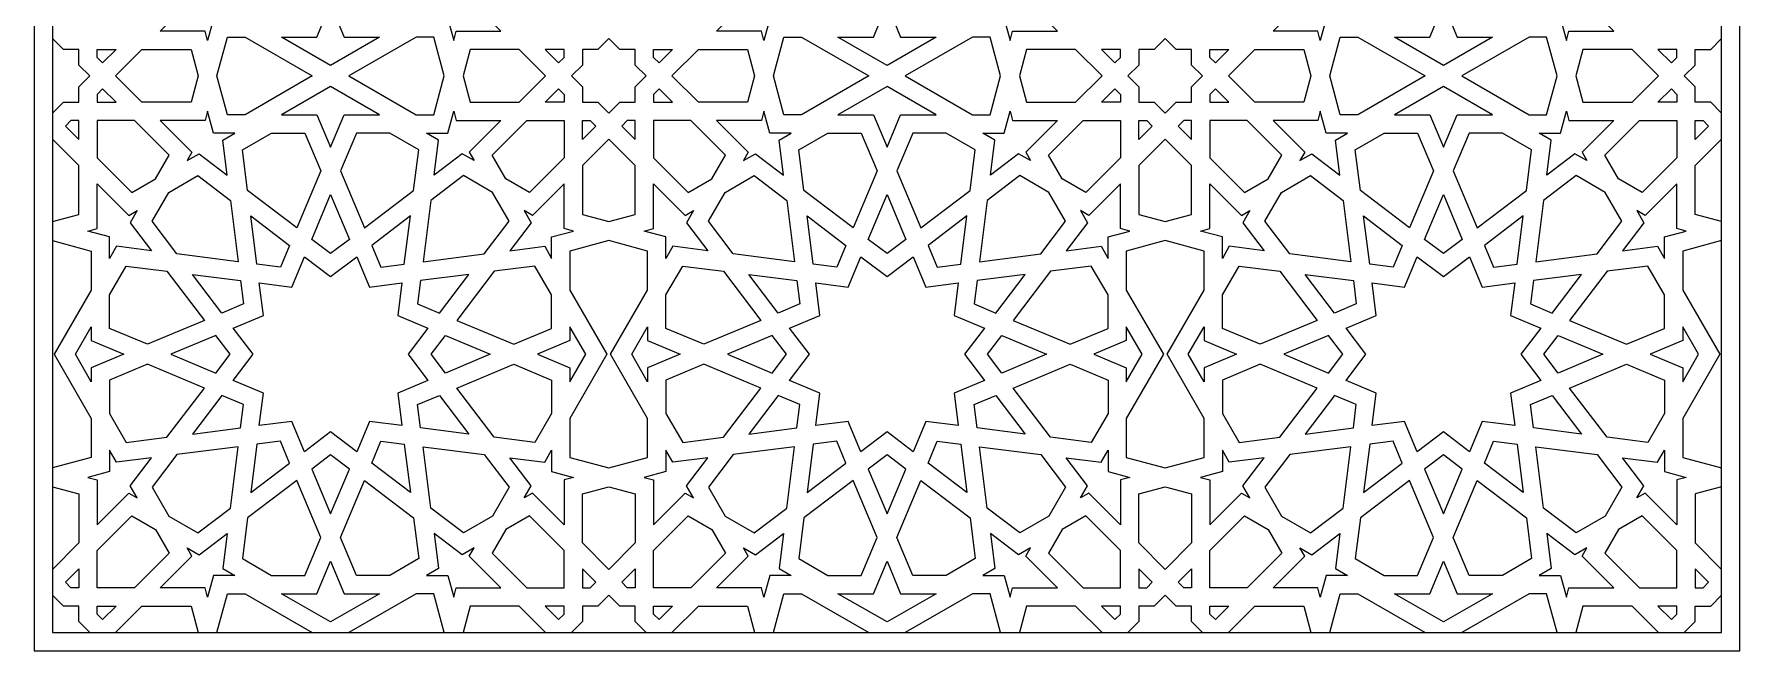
# Model space of a CAD drawing. Extents: x 72 to 464, y 305 to 697.
# Drawn here: x 72 to 464, y 304.9 to 446.5 of the extents above; entities that cross this region are included whole.
import ezdxf

# ---------------------------------------------------------------- set-up
doc = ezdxf.new("R2010")
doc.units = 0
doc.layers.add('LAYER_01', color=7, linetype='CONTINUOUS')

msp = doc.modelspace()

# ---------------------------------------------------------------- linework, layer by layer
at = {"layer": 'LAYER_01'}
for points in [[(71.95, 304.85), (463.98, 304.85), (463.98, 696.88), (71.95, 696.88)], [(76.15, 309.06), (459.78, 309.06), (459.78, 692.68), (76.15, 692.68)], [(113.15, 450.07), (111.81, 445.05), (111.23, 447.2), (100.94, 447.2), (108.22, 454.48), (107.11, 456.4), (109.88, 454.8), (116.32, 459.69), (115.3, 451.67), (118.07, 450.07)], [(167.03, 450.07), (168.38, 445.05), (168.95, 447.2), (179.24, 447.2), (171.97, 454.48), (173.08, 456.4), (170.3, 454.8), (163.86, 459.69), (164.88, 451.67), (162.11, 450.07)], [(241.02, 450.07), (239.68, 445.05), (239.11, 447.2), (228.81, 447.2), (236.09, 454.48), (234.98, 456.4), (237.75, 454.8), (244.19, 459.69), (243.17, 451.67), (245.95, 450.07)], [(294.91, 450.07), (296.25, 445.05), (296.83, 447.2), (307.12, 447.2), (299.84, 454.48), (300.95, 456.4), (298.18, 454.8), (291.74, 459.69), (292.76, 451.67), (289.99, 450.07)], [(368.9, 450.07), (367.55, 445.05), (366.98, 447.2), (356.69, 447.2), (363.97, 454.48), (362.86, 456.4), (365.63, 454.8), (372.07, 459.69), (371.05, 451.67), (373.82, 450.07)], [(422.78, 450.07), (424.12, 445.05), (424.7, 447.2), (434.99, 447.2), (427.71, 454.48), (428.82, 456.4), (426.05, 454.8), (419.61, 459.69), (420.63, 451.67), (417.86, 450.07)], [(140.09, 453.32), (143.22, 445.87), (151.36, 445.87), (140.09, 439.36), (128.82, 445.87), (136.96, 445.87)], [(267.97, 453.32), (271.09, 445.87), (279.23, 445.87), (267.97, 439.36), (256.7, 445.87), (264.84, 445.87)], [(395.84, 453.32), (398.97, 445.87), (407.11, 445.87), (395.84, 439.36), (384.57, 445.87), (392.71, 445.87)], [(86.42, 441.18), (86.42, 442.99), (90.79, 442.99), (87.7, 439.91)], [(90.67, 436.93), (96.74, 442.99), (108.01, 442.99), (109.63, 436.93), (108.01, 430.87), (96.74, 430.87)], [(135.89, 436.93), (120.42, 428), (116.38, 428), (113.98, 436.93), (116.38, 445.87), (120.42, 445.87)], [(144.3, 436.93), (159.77, 428), (163.81, 428), (166.2, 436.93), (163.81, 445.87), (159.77, 445.87)], [(189.51, 436.93), (183.45, 442.99), (172.18, 442.99), (170.55, 436.93), (172.18, 430.87), (183.45, 430.87)], [(193.76, 441.18), (193.76, 442.99), (189.39, 442.99), (192.48, 439.91)], [(212.6, 436.93), (210.09, 439.44), (210.09, 442.99), (206.54, 442.99), (204.03, 445.51), (201.52, 442.99), (197.97, 442.99), (197.97, 439.44), (195.46, 436.93), (197.97, 434.42), (197.97, 430.87), (201.52, 430.87), (204.03, 428.36), (206.54, 430.87), (210.09, 430.87), (210.09, 434.42)], [(214.3, 441.18), (214.3, 442.99), (218.66, 442.99), (215.57, 439.91)], [(218.55, 436.93), (224.61, 442.99), (235.88, 442.99), (237.5, 436.93), (235.88, 430.87), (224.61, 430.87)], [(263.76, 436.93), (248.29, 428), (244.25, 428), (241.86, 436.93), (244.25, 445.87), (248.29, 445.87)], [(272.17, 436.93), (287.64, 428), (291.68, 428), (294.07, 436.93), (291.68, 445.87), (287.64, 445.87)], [(317.38, 436.93), (311.32, 442.99), (300.05, 442.99), (298.43, 436.93), (300.05, 430.87), (311.32, 430.87)], [(321.64, 441.18), (321.64, 442.99), (317.27, 442.99), (320.36, 439.91)], [(340.48, 436.93), (337.96, 439.44), (337.96, 442.99), (334.41, 442.99), (331.9, 445.51), (329.39, 442.99), (325.84, 442.99), (325.84, 439.44), (323.33, 436.93), (325.84, 434.42), (325.84, 430.87), (329.39, 430.87), (331.9, 428.36), (334.41, 430.87), (337.96, 430.87), (337.96, 434.42)], [(342.17, 441.18), (342.17, 442.99), (346.54, 442.99), (343.45, 439.91)], [(346.42, 436.93), (352.48, 442.99), (363.75, 442.99), (365.38, 436.93), (363.75, 430.87), (352.48, 430.87)], [(391.64, 436.93), (376.16, 428), (372.12, 428), (369.73, 436.93), (372.12, 445.87), (376.16, 445.87)], [(400.04, 436.93), (415.52, 428), (419.55, 428), (421.95, 436.93), (419.55, 445.87), (415.52, 445.87)], [(445.26, 436.93), (439.2, 442.99), (427.92, 442.99), (426.3, 436.93), (427.92, 430.87), (439.2, 430.87)], [(449.51, 441.18), (449.51, 442.99), (445.14, 442.99), (448.23, 439.91)], [(86.42, 432.68), (86.42, 430.87), (90.79, 430.87), (87.7, 433.96)], [(140.09, 420.54), (143.22, 428), (151.36, 428), (140.09, 434.51), (128.82, 428), (136.96, 428)], [(193.76, 432.68), (193.76, 430.87), (189.39, 430.87), (192.48, 433.96)], [(214.3, 432.68), (214.3, 430.87), (218.66, 430.87), (215.57, 433.96)], [(267.97, 420.54), (271.09, 428), (279.23, 428), (267.97, 434.51), (256.7, 428), (264.84, 428)], [(321.64, 432.68), (321.64, 430.87), (317.27, 430.87), (320.36, 433.96)], [(342.17, 432.68), (342.17, 430.87), (346.54, 430.87), (343.45, 433.96)], [(395.84, 420.54), (398.97, 428), (407.11, 428), (395.84, 434.51), (384.57, 428), (392.71, 428)], [(449.51, 432.68), (449.51, 430.87), (445.14, 430.87), (448.23, 433.96)], [(113.15, 423.8), (111.81, 428.81), (111.23, 426.67), (100.94, 426.67), (108.22, 419.39), (107.11, 417.47), (109.88, 419.07), (116.32, 414.17), (115.3, 422.2), (118.07, 423.8)], [(167.03, 423.8), (168.38, 428.81), (168.95, 426.67), (179.24, 426.67), (171.97, 419.39), (173.08, 417.47), (170.3, 419.07), (163.86, 414.17), (164.88, 422.2), (162.11, 423.8)], [(241.02, 423.8), (239.68, 428.81), (239.11, 426.67), (228.81, 426.67), (236.09, 419.39), (234.98, 417.47), (237.75, 419.07), (244.19, 414.17), (243.17, 422.2), (245.95, 423.8)], [(294.91, 423.8), (296.25, 428.81), (296.83, 426.67), (307.12, 426.67), (299.84, 419.39), (300.95, 417.47), (298.18, 419.07), (291.74, 414.17), (292.76, 422.2), (289.99, 423.8)], [(368.9, 423.8), (367.55, 428.81), (366.98, 426.67), (356.69, 426.67), (363.97, 419.39), (362.86, 417.47), (365.63, 419.07), (372.07, 414.17), (371.05, 422.2), (373.82, 423.8)], [(422.78, 423.8), (424.12, 428.81), (424.7, 426.67), (434.99, 426.67), (427.71, 419.39), (428.82, 417.47), (426.05, 419.07), (419.61, 414.17), (420.63, 422.2), (417.86, 423.8)], [(80.41, 426.67), (79.13, 425.39), (82.22, 422.3), (82.22, 426.67)], [(86.42, 426.67), (86.42, 418.09), (94.39, 410.12), (99.83, 413.26), (102.96, 418.7), (94.99, 426.67)], [(134.17, 423.8), (137.81, 415.11), (132.32, 402.01), (121.01, 410.6), (119.82, 419.95), (126.48, 423.8)], [(146.02, 423.8), (142.37, 415.11), (147.87, 402.01), (159.17, 410.6), (160.36, 419.95), (153.7, 423.8)], [(193.76, 426.67), (193.76, 418.09), (185.79, 410.12), (180.36, 413.26), (177.22, 418.7), (185.19, 426.67)], [(199.78, 426.67), (201.06, 425.39), (197.97, 422.3), (197.97, 426.67)], [(208.28, 426.67), (207, 425.39), (210.09, 422.3), (210.09, 426.67)], [(214.3, 426.67), (214.3, 418.09), (222.26, 410.12), (227.7, 413.26), (230.84, 418.7), (222.87, 426.67)], [(262.04, 423.8), (265.69, 415.11), (260.19, 402.01), (248.88, 410.6), (247.7, 419.95), (254.35, 423.8)], [(273.89, 423.8), (270.25, 415.11), (275.74, 402.01), (287.05, 410.6), (288.23, 419.95), (281.58, 423.8)], [(321.64, 426.67), (321.64, 418.09), (313.67, 410.12), (308.23, 413.26), (305.09, 418.7), (313.06, 426.67)], [(327.65, 426.67), (328.93, 425.39), (325.84, 422.3), (325.84, 426.67)], [(336.16, 426.67), (334.88, 425.39), (337.96, 422.3), (337.96, 426.67)], [(342.17, 426.67), (342.17, 418.09), (350.14, 410.12), (355.57, 413.26), (358.71, 418.7), (350.74, 426.67)], [(389.91, 423.8), (393.56, 415.11), (388.07, 402.01), (376.76, 410.6), (375.57, 419.95), (382.23, 423.8)], [(401.76, 423.8), (398.12, 415.11), (403.61, 402.01), (414.92, 410.6), (416.11, 419.95), (409.45, 423.8)], [(449.51, 426.67), (449.51, 418.09), (441.54, 410.12), (436.11, 413.26), (432.97, 418.7), (440.94, 426.67)], [(455.52, 426.67), (456.8, 425.39), (453.71, 422.3), (453.71, 426.67)], [(204.03, 403.46), (210.09, 405.08), (210.09, 416.35), (204.03, 422.41), (197.97, 416.35), (197.97, 405.08)], [(331.9, 403.46), (337.96, 405.08), (337.96, 416.35), (331.9, 422.41), (325.84, 416.35), (325.84, 405.08)], [(89.29, 399.94), (84.28, 401.28), (86.42, 401.85), (86.42, 412.15), (93.7, 404.87), (95.62, 405.98), (94.02, 403.21), (98.92, 396.77), (90.89, 397.79), (89.29, 395.02)], [(109.56, 414.03), (117.06, 408.33), (118.85, 394.23), (104.76, 396.03), (99.06, 403.53), (102.9, 410.18)], [(170.62, 414.03), (163.12, 408.33), (161.33, 394.23), (175.42, 396.03), (181.12, 403.53), (177.28, 410.18)], [(190.89, 399.94), (195.91, 401.28), (193.76, 401.85), (193.76, 412.15), (186.48, 404.87), (184.56, 405.98), (186.16, 403.21), (181.27, 396.77), (189.29, 397.79), (190.89, 395.02)], [(217.17, 399.94), (212.15, 401.28), (214.3, 401.85), (214.3, 412.15), (221.57, 404.87), (223.5, 405.98), (221.9, 403.21), (226.79, 396.77), (218.77, 397.79), (217.17, 395.02)], [(237.43, 414.03), (244.94, 408.33), (246.73, 394.23), (232.64, 396.03), (226.93, 403.53), (230.78, 410.18)], [(298.5, 414.03), (291, 408.33), (289.21, 394.23), (303.3, 396.03), (309, 403.53), (305.15, 410.18)], [(318.77, 399.94), (323.78, 401.28), (321.64, 401.85), (321.64, 412.15), (314.36, 404.87), (312.44, 405.98), (314.04, 403.21), (309.14, 396.77), (317.17, 397.79), (318.77, 395.02)], [(345.04, 399.94), (340.02, 401.28), (342.17, 401.85), (342.17, 412.15), (349.45, 404.87), (351.37, 405.98), (349.77, 403.21), (354.66, 396.77), (346.64, 397.79), (345.04, 395.02)], [(365.31, 414.03), (372.81, 408.33), (374.6, 394.23), (360.51, 396.03), (354.81, 403.53), (358.65, 410.18)], [(426.37, 414.03), (418.87, 408.33), (417.08, 394.23), (431.17, 396.03), (436.87, 403.53), (433.03, 410.18)], [(446.64, 399.94), (451.65, 401.28), (449.51, 401.85), (449.51, 412.15), (442.23, 404.87), (440.31, 405.98), (441.91, 403.21), (437.01, 396.77), (445.04, 397.79), (446.64, 395.02)], [(140.09, 409.67), (144.41, 399.38), (140.09, 396.1), (135.77, 399.38)], [(267.97, 409.67), (272.28, 399.38), (267.97, 396.1), (263.65, 399.38)], [(395.84, 409.67), (400.16, 399.38), (395.84, 396.1), (391.52, 399.38)], [(130.64, 398), (128.54, 393), (123.16, 393.69), (121.75, 404.76)], [(149.55, 398), (151.64, 393), (157.02, 393.69), (158.43, 404.76)], [(258.51, 398), (256.41, 393), (251.03, 393.69), (249.63, 404.76)], [(277.42, 398), (279.52, 393), (284.9, 393.69), (286.3, 404.76)], [(386.39, 398), (384.29, 393), (378.91, 393.69), (377.5, 404.76)], [(405.29, 398), (407.39, 393), (412.77, 393.69), (414.18, 404.76)], [(204.03, 346.89), (212.96, 349.28), (212.96, 358.26), (204.45, 373), (212.96, 387.73), (212.96, 396.71), (204.03, 399.1), (195.1, 396.71), (195.1, 387.73), (203.61, 373), (195.1, 358.26), (195.1, 349.28)], [(331.9, 346.89), (340.84, 349.28), (340.84, 358.26), (332.33, 373), (340.84, 387.73), (340.84, 396.71), (331.9, 399.1), (322.97, 396.71), (322.97, 387.73), (331.48, 373), (322.97, 358.26), (322.97, 349.28)], [(93.14, 393.26), (102.48, 392.08), (111.08, 380.77), (97.98, 375.28), (89.29, 378.92), (89.29, 386.61)], [(140.09, 355.17), (134.09, 350.61), (131.18, 357.56), (123.71, 356.61), (124.66, 364.08), (117.71, 367), (122.27, 373), (117.71, 378.99), (124.66, 381.91), (123.71, 389.38), (131.18, 388.43), (134.09, 395.38), (140.09, 390.82), (146.09, 395.38), (149, 388.43), (156.48, 389.38), (155.53, 381.91), (162.47, 378.99), (157.91, 373), (162.47, 367), (155.53, 364.08), (156.48, 356.61), (149, 357.56), (146.09, 350.61)], [(187.05, 393.26), (177.7, 392.08), (169.11, 380.77), (182.2, 375.28), (190.89, 378.92), (190.89, 386.61)], [(221.01, 393.26), (230.36, 392.08), (238.95, 380.77), (225.85, 375.28), (217.17, 378.92), (217.17, 386.61)], [(267.97, 355.17), (261.97, 350.61), (259.05, 357.56), (251.58, 356.61), (252.53, 364.08), (245.58, 367), (250.14, 373), (245.58, 378.99), (252.53, 381.91), (251.58, 389.38), (259.05, 388.43), (261.97, 395.38), (267.97, 390.82), (273.96, 395.38), (276.88, 388.43), (284.35, 389.38), (283.4, 381.91), (290.35, 378.99), (285.79, 373), (290.35, 367), (283.4, 364.08), (284.35, 356.61), (276.88, 357.56), (273.96, 350.61)], [(314.92, 393.26), (305.57, 392.08), (296.98, 380.77), (310.08, 375.28), (318.77, 378.92), (318.77, 386.61)], [(348.88, 393.26), (358.23, 392.08), (366.83, 380.77), (353.73, 375.28), (345.04, 378.92), (345.04, 386.61)], [(395.84, 355.17), (389.84, 350.61), (386.93, 357.56), (379.45, 356.61), (380.4, 364.08), (373.46, 367), (378.02, 373), (373.46, 378.99), (380.4, 381.91), (379.45, 389.38), (386.93, 388.43), (389.84, 395.38), (395.84, 390.82), (401.84, 395.38), (404.75, 388.43), (412.22, 389.38), (411.27, 381.91), (418.22, 378.99), (413.66, 373), (418.22, 367), (411.27, 364.08), (412.22, 356.61), (404.75, 357.56), (401.84, 350.61)], [(442.8, 393.26), (433.45, 392.08), (424.85, 380.77), (437.95, 375.28), (446.64, 378.92), (446.64, 386.61)], [(119.4, 389.93), (120.08, 384.55), (115.08, 382.45), (108.33, 391.33)], [(160.78, 389.93), (160.1, 384.55), (165.1, 382.45), (171.86, 391.33)], [(247.27, 389.93), (247.96, 384.55), (242.96, 382.45), (236.2, 391.33)], [(288.66, 389.93), (287.97, 384.55), (292.98, 382.45), (299.73, 391.33)], [(375.15, 389.93), (375.83, 384.55), (370.83, 382.45), (364.08, 391.33)], [(416.53, 389.93), (415.85, 384.55), (420.85, 382.45), (427.6, 391.33)], [(85.09, 366.67), (81.43, 373), (85.09, 379.33), (85.09, 376.12), (92.55, 373), (85.09, 369.87)], [(103.41, 373), (113.71, 368.68), (116.99, 373), (113.71, 377.31)], [(176.77, 373), (166.48, 368.68), (163.2, 373), (166.48, 377.31)], [(195.1, 379.33), (195.1, 376.12), (187.64, 373), (195.1, 369.87), (195.1, 366.67), (198.75, 373)], [(212.96, 366.67), (209.31, 373), (212.96, 379.33), (212.96, 376.12), (220.42, 373), (212.96, 369.87)], [(231.29, 373), (241.58, 368.68), (244.86, 373), (241.58, 377.31)], [(304.64, 373), (294.35, 368.68), (291.07, 373), (294.35, 377.31)], [(322.97, 366.67), (326.62, 373), (322.97, 379.33), (322.97, 376.12), (315.51, 373), (322.97, 369.87)], [(340.84, 366.67), (337.18, 373), (340.84, 379.33), (340.84, 376.12), (348.29, 373), (340.84, 369.87)], [(359.16, 373), (369.45, 368.68), (372.74, 373), (369.45, 377.31)], [(432.52, 373), (422.23, 368.68), (418.94, 373), (422.23, 377.31)], [(450.84, 379.33), (450.84, 376.12), (443.38, 373), (450.84, 369.87), (450.84, 366.67), (454.5, 373)], [(93.14, 352.73), (102.48, 353.91), (111.08, 365.22), (97.98, 370.72), (89.29, 367.07), (89.29, 359.38)], [(187.05, 352.73), (177.7, 353.91), (169.11, 365.22), (182.2, 370.72), (190.89, 367.07), (190.89, 359.38)], [(221.01, 352.73), (230.36, 353.91), (238.95, 365.22), (225.85, 370.72), (217.17, 367.07), (217.17, 359.38)], [(314.92, 352.73), (305.57, 353.91), (296.98, 365.22), (310.08, 370.72), (318.77, 367.07), (318.77, 359.38)], [(348.88, 352.73), (358.23, 353.91), (366.83, 365.22), (353.73, 370.72), (345.04, 367.07), (345.04, 359.38)], [(442.8, 352.73), (433.45, 353.91), (424.85, 365.22), (437.95, 370.72), (446.64, 367.07), (446.64, 359.38)], [(119.4, 356.06), (120.08, 361.44), (115.08, 363.54), (108.33, 354.66)], [(160.78, 356.06), (160.1, 361.44), (165.1, 363.54), (171.86, 354.66)], [(247.27, 356.06), (247.96, 361.44), (242.96, 363.54), (236.2, 354.66)], [(288.66, 356.06), (287.97, 361.44), (292.98, 363.54), (299.73, 354.66)], [(375.15, 356.06), (375.83, 361.44), (370.83, 363.54), (364.08, 354.66)], [(416.53, 356.06), (415.85, 361.44), (420.85, 363.54), (427.6, 354.66)], [(130.64, 347.99), (128.54, 352.99), (123.16, 352.3), (121.75, 341.23)], [(149.55, 347.99), (151.64, 352.99), (157.02, 352.3), (158.43, 341.23)], [(258.51, 347.99), (256.41, 352.99), (251.03, 352.3), (249.63, 341.23)], [(277.42, 347.99), (279.52, 352.99), (284.9, 352.3), (286.3, 341.23)], [(386.39, 347.99), (384.29, 352.99), (378.91, 352.3), (377.5, 341.23)], [(405.29, 347.99), (407.39, 352.99), (412.77, 352.3), (414.18, 341.23)], [(89.29, 346.05), (84.28, 344.71), (86.42, 344.14), (86.42, 333.84), (93.7, 341.12), (95.62, 340.01), (94.02, 342.78), (98.92, 349.22), (90.89, 348.2), (89.29, 350.98)], [(109.56, 331.96), (117.06, 337.67), (118.85, 351.76), (104.76, 349.97), (99.06, 342.46), (102.9, 335.81)], [(140.09, 349.89), (135.77, 346.61), (140.09, 336.32), (144.41, 346.61)], [(170.62, 331.96), (163.12, 337.67), (161.33, 351.76), (175.42, 349.97), (181.12, 342.46), (177.28, 335.81)], [(190.89, 346.05), (195.91, 344.71), (193.76, 344.14), (193.76, 333.84), (186.48, 341.12), (184.56, 340.01), (186.16, 342.78), (181.27, 349.22), (189.29, 348.2), (190.89, 350.98)], [(217.17, 346.05), (212.15, 344.71), (214.3, 344.14), (214.3, 333.84), (221.57, 341.12), (223.5, 340.01), (221.9, 342.78), (226.79, 349.22), (218.77, 348.2), (217.17, 350.98)], [(237.43, 331.96), (244.94, 337.67), (246.73, 351.76), (232.64, 349.97), (226.93, 342.46), (230.78, 335.81)], [(267.97, 349.89), (263.65, 346.61), (267.97, 336.32), (272.28, 346.61)], [(298.5, 331.96), (291, 337.67), (289.21, 351.76), (303.3, 349.97), (309, 342.46), (305.15, 335.81)], [(318.77, 346.05), (323.78, 344.71), (321.64, 344.14), (321.64, 333.84), (314.36, 341.12), (312.44, 340.01), (314.04, 342.78), (309.14, 349.22), (317.17, 348.2), (318.77, 350.98)], [(345.04, 346.05), (340.02, 344.71), (342.17, 344.14), (342.17, 333.84), (349.45, 341.12), (351.37, 340.01), (349.77, 342.78), (354.66, 349.22), (346.64, 348.2), (345.04, 350.98)], [(365.31, 331.96), (372.81, 337.67), (374.6, 351.76), (360.51, 349.97), (354.81, 342.46), (358.65, 335.81)], [(395.84, 349.89), (391.52, 346.61), (395.84, 336.32), (400.16, 346.61)], [(426.37, 331.96), (418.87, 337.67), (417.08, 351.76), (431.17, 349.97), (436.87, 342.46), (433.03, 335.81)], [(446.64, 346.05), (451.65, 344.71), (449.51, 344.14), (449.51, 333.84), (442.23, 341.12), (440.31, 340.01), (441.91, 342.78), (437.01, 349.22), (445.04, 348.2), (446.64, 350.98)], [(134.17, 322.2), (137.81, 330.88), (132.32, 343.98), (121.01, 335.39), (119.82, 326.04), (126.48, 322.2)], [(146.02, 322.2), (142.37, 330.88), (147.87, 343.98), (159.17, 335.39), (160.36, 326.04), (153.7, 322.2)], [(204.03, 342.53), (210.09, 340.91), (210.09, 329.64), (204.03, 323.58), (197.97, 329.64), (197.97, 340.91)], [(262.04, 322.2), (265.69, 330.88), (260.19, 343.98), (248.88, 335.39), (247.7, 326.04), (254.35, 322.2)], [(273.89, 322.2), (270.25, 330.88), (275.74, 343.98), (287.05, 335.39), (288.23, 326.04), (281.58, 322.2)], [(331.9, 342.53), (337.96, 340.91), (337.96, 329.64), (331.9, 323.58), (325.84, 329.64), (325.84, 340.91)], [(389.91, 322.2), (393.56, 330.88), (388.07, 343.98), (376.76, 335.39), (375.57, 326.04), (382.23, 322.2)], [(401.76, 322.2), (398.12, 330.88), (403.61, 343.98), (414.92, 335.39), (416.11, 326.04), (409.45, 322.2)], [(86.42, 319.32), (86.42, 327.9), (94.39, 335.87), (99.83, 332.73), (102.96, 327.29), (94.99, 319.32)], [(193.76, 319.32), (193.76, 327.9), (185.79, 335.87), (180.36, 332.73), (177.22, 327.29), (185.19, 319.32)], [(214.3, 319.32), (214.3, 327.9), (222.26, 335.87), (227.7, 332.73), (230.84, 327.29), (222.87, 319.32)], [(321.64, 319.32), (321.64, 327.9), (313.67, 335.87), (308.23, 332.73), (305.09, 327.29), (313.06, 319.32)], [(342.17, 319.32), (342.17, 327.9), (350.14, 335.87), (355.57, 332.73), (358.71, 327.29), (350.74, 319.32)], [(449.51, 319.32), (449.51, 327.9), (441.54, 335.87), (436.11, 332.73), (432.97, 327.29), (440.94, 319.32)], [(113.15, 322.2), (111.81, 317.18), (111.23, 319.32), (100.94, 319.32), (108.22, 326.6), (107.11, 328.53), (109.88, 326.92), (116.32, 331.82), (115.3, 323.8), (118.07, 322.2)], [(167.03, 322.2), (168.38, 317.18), (168.95, 319.32), (179.24, 319.32), (171.97, 326.6), (173.08, 328.53), (170.3, 326.92), (163.86, 331.82), (164.88, 323.8), (162.11, 322.2)], [(241.02, 322.2), (239.68, 317.18), (239.11, 319.32), (228.81, 319.32), (236.09, 326.6), (234.98, 328.53), (237.75, 326.92), (244.19, 331.82), (243.17, 323.8), (245.95, 322.2)], [(294.91, 322.2), (296.25, 317.18), (296.83, 319.32), (307.12, 319.32), (299.84, 326.6), (300.95, 328.53), (298.18, 326.92), (291.74, 331.82), (292.76, 323.8), (289.99, 322.2)], [(368.9, 322.2), (367.55, 317.18), (366.98, 319.32), (356.69, 319.32), (363.97, 326.6), (362.86, 328.53), (365.63, 326.92), (372.07, 331.82), (371.05, 323.8), (373.82, 322.2)], [(422.78, 322.2), (424.12, 317.18), (424.7, 319.32), (434.99, 319.32), (427.71, 326.6), (428.82, 328.53), (426.05, 326.92), (419.61, 331.82), (420.63, 323.8), (417.86, 322.2)], [(140.09, 325.45), (143.22, 317.99), (151.36, 317.99), (140.09, 311.49), (128.82, 317.99), (136.96, 317.99)], [(267.97, 325.45), (271.09, 317.99), (279.23, 317.99), (267.97, 311.49), (256.7, 317.99), (264.84, 317.99)], [(395.84, 325.45), (398.97, 317.99), (407.11, 317.99), (395.84, 311.49), (384.57, 317.99), (392.71, 317.99)], [(80.41, 319.32), (79.13, 320.6), (82.22, 323.69), (82.22, 319.32)], [(199.78, 319.32), (201.06, 320.6), (197.97, 323.69), (197.97, 319.32)], [(208.28, 319.32), (207, 320.6), (210.09, 323.69), (210.09, 319.32)], [(327.65, 319.32), (328.93, 320.6), (325.84, 323.69), (325.84, 319.32)], [(336.16, 319.32), (334.88, 320.6), (337.96, 323.69), (337.96, 319.32)], [(455.52, 319.32), (456.8, 320.6), (453.71, 323.69), (453.71, 319.32)], [(86.42, 313.31), (86.42, 315.12), (90.79, 315.12), (87.7, 312.03)], [(193.76, 313.31), (193.76, 315.12), (189.39, 315.12), (192.48, 312.03)], [(214.3, 313.31), (214.3, 315.12), (218.66, 315.12), (215.57, 312.03)], [(321.64, 313.31), (321.64, 315.12), (317.27, 315.12), (320.36, 312.03)], [(342.17, 313.31), (342.17, 315.12), (346.54, 315.12), (343.45, 312.03)], [(449.51, 313.31), (449.51, 315.12), (445.14, 315.12), (448.23, 312.03)]]:
    msp.add_lwpolyline(points, close=True, dxfattribs=at)
for points in [[(76.15, 428.36), (78.67, 430.87), (82.22, 430.87), (82.22, 434.42), (84.73, 436.93), (82.22, 439.44), (82.22, 442.99), (78.67, 442.99), (76.15, 445.51)], [(459.78, 428.36), (457.27, 430.87), (453.71, 430.87), (453.71, 434.42), (451.2, 436.93), (453.71, 439.44), (453.71, 442.99), (457.27, 442.99), (459.78, 445.51)], [(76.15, 403.46), (82.22, 405.08), (82.22, 416.35), (76.15, 422.41)], [(459.78, 403.46), (453.71, 405.08), (453.71, 416.35), (459.78, 422.41)], [(76.15, 399.1), (85.09, 396.71), (85.09, 387.73), (76.58, 373), (85.09, 358.26), (85.09, 349.28), (76.15, 346.89)], [(459.78, 399.1), (450.84, 396.71), (450.84, 387.73), (459.35, 373), (450.84, 358.26), (450.84, 349.28), (459.78, 346.89)], [(76.15, 342.53), (82.22, 340.91), (82.22, 329.64), (76.15, 323.58)], [(459.78, 342.53), (453.71, 340.91), (453.71, 329.64), (459.78, 323.58)], [(84.73, 309.06), (82.22, 311.57), (82.22, 315.12), (78.67, 315.12), (76.15, 317.63)], [(113.98, 309.06), (116.38, 317.99), (120.42, 317.99), (135.89, 309.06)], [(166.2, 309.06), (163.81, 317.99), (159.77, 317.99), (144.3, 309.06)], [(212.6, 309.06), (210.09, 311.57), (210.09, 315.12), (206.54, 315.12), (204.03, 317.63), (201.52, 315.12), (197.97, 315.12), (197.97, 311.57), (195.46, 309.06)], [(241.86, 309.06), (244.25, 317.99), (248.29, 317.99), (263.76, 309.06)], [(294.07, 309.06), (291.68, 317.99), (287.64, 317.99), (272.17, 309.06)], [(340.48, 309.06), (337.96, 311.57), (337.96, 315.12), (334.41, 315.12), (331.9, 317.63), (329.39, 315.12), (325.84, 315.12), (325.84, 311.57), (323.33, 309.06)], [(369.73, 309.06), (372.12, 317.99), (376.16, 317.99), (391.64, 309.06)], [(421.95, 309.06), (419.55, 317.99), (415.52, 317.99), (400.04, 309.06)], [(451.2, 309.06), (453.71, 311.57), (453.71, 315.12), (457.27, 315.12), (459.78, 317.63)], [(90.67, 309.06), (96.74, 315.12), (108.01, 315.12), (109.63, 309.06)], [(189.51, 309.06), (183.45, 315.12), (172.18, 315.12), (170.55, 309.06)], [(218.55, 309.06), (224.61, 315.12), (235.88, 315.12), (237.5, 309.06)], [(317.38, 309.06), (311.32, 315.12), (300.05, 315.12), (298.43, 309.06)], [(346.42, 309.06), (352.48, 315.12), (363.75, 315.12), (365.38, 309.06)], [(445.26, 309.06), (439.2, 315.12), (427.92, 315.12), (426.3, 309.06)]]:
    msp.add_lwpolyline(points, dxfattribs=at)

doc.saveas('drawing.dxf')
